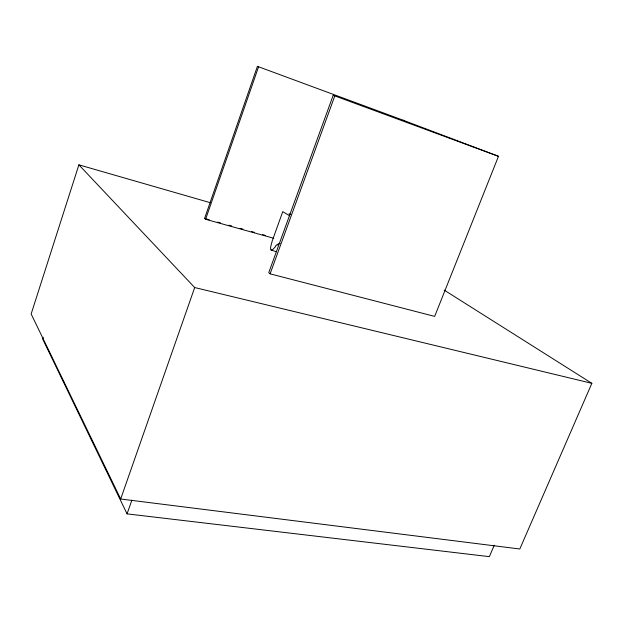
<?xml version="1.0" encoding="UTF-8"?>
<svg xmlns="http://www.w3.org/2000/svg" width="623" height="623" viewBox="0 0 623 623"><rect width="100%" height="100%" fill="white"/><g stroke="black" fill="none" stroke-linecap="round" stroke-linejoin="round"><path stroke-width="0.93" d="M210.457 202.748L78.887 164.838L31.15 313.992L120.675 499.007L519.816 548.995L591.85 383.332L444.137 290.069M43.26 337.245L42.683 339.021L127.053 513.866L489.359 556.65L494.265 545.211M273.762 238.274L205.582 219.28L204.593 218.439L257.416 66.35L404.015 120.527M205.582 219.28L258.576 66.793L257.416 66.35M120.675 499.007L194.688 287.546L78.887 164.838M127.053 513.866L131.889 500.152M498.478 156.311L333.188 95.303L268.747 272.679L270.109 273.84L434.659 316.391L498.478 156.311L403.058 120.184M270.109 273.84L334.808 95.919L333.188 95.303M289.01 213.868L290.77 214.421M275.67 246.42L272.882 249.441L271.566 250.111L270.732 249.706L270.577 247.222L272.158 241.148L282.756 211.633L289.695 215.831M277.29 245.003L277.71 244.691M279.431 243.624L280.116 243.289M194.688 287.546L591.85 383.332M204.593 218.439L209.266 219.74M217.692 222.092L220.495 222.878M228.914 225.222L231.725 226.009M240.143 228.353L242.954 229.139M251.373 231.483L254.176 232.27M262.594 234.622L265.406 235.401M271.075 250.041L276.41 251.754M277.632 244.403A45.806 22.825 82.2 0 1 279.384 243.414M275.553 245.953A45.658 21.953 87 0 1 277.212 244.613"/></g></svg>
